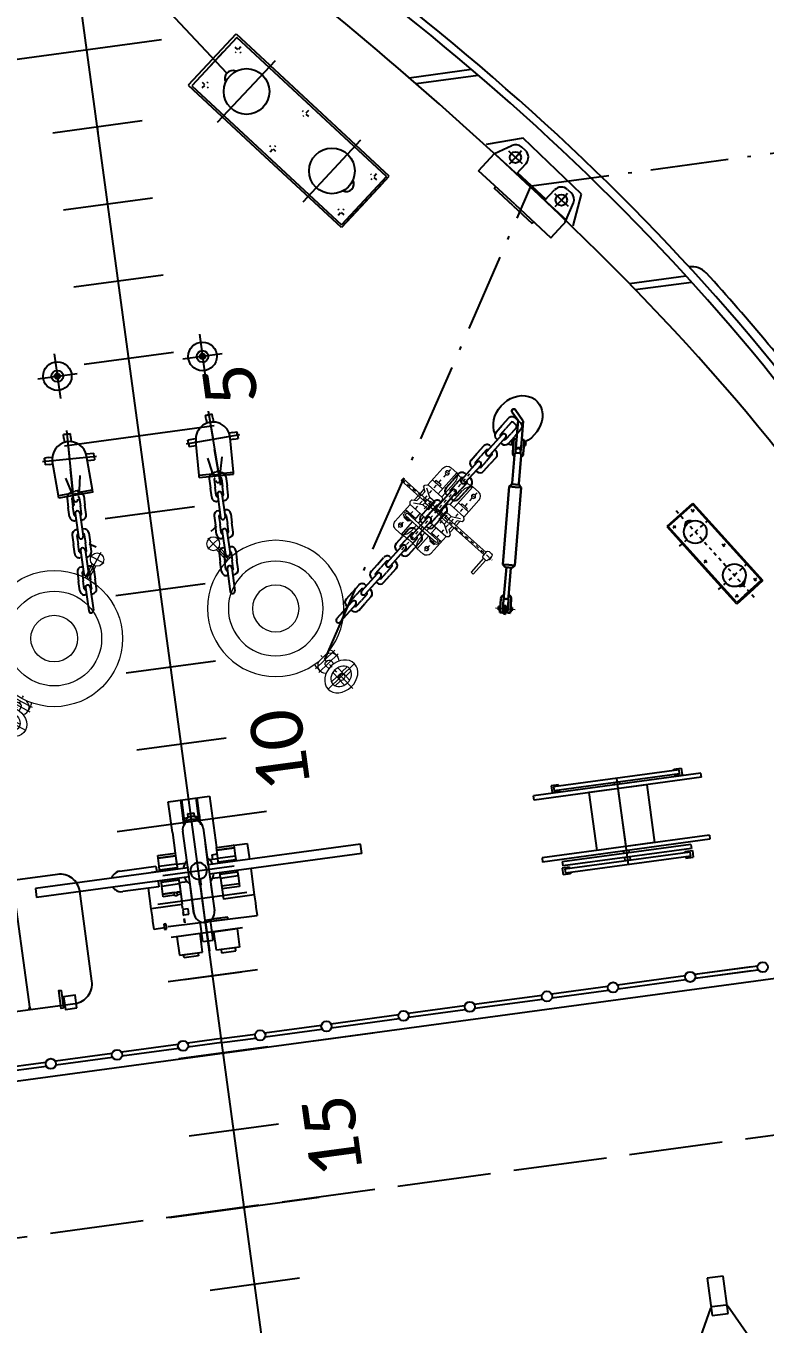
# Model space of a CAD drawing. Header units: metres. Extents: x 267365 to 277461, y 2088854 to 2108025.
# Drawn here: x 272954.46 to 272975.35, y 2094797.85 to 2094834.56 of the extents above; entities that cross this region are included whole.
import ezdxf

# ---------------------------------------------------------------- set-up
doc = ezdxf.new("R2010")
doc.units = ezdxf.units.M
for name, pattern in [('ACAD_ISO02W100', [15, 12, -3]), ('ACAD_ISO10W100', [18, 12, -3, 0, -3]), ('CENTER', [7, 4, -1, 1, -1]), ('CENTER2', [28.575, 19.05, -3.175, 3.175, -3.175]), ('DASHEDX2', [38.1, 25.4, -12.7])]:
    doc.linetypes.add(name, pattern=pattern)
doc.layers.add('BOAT', color=30, linetype='Continuous')
doc.layers.add('line 2', color=210, linetype='Continuous')
doc.layers.add('line 1', color=250, linetype='Continuous', lineweight=0)
doc.layers.add('line 3', color=250, linetype='Continuous', lineweight=0)
doc.styles.get("Standard").update_dxf_attribs({"font": 'calibri.ttf'})

# ---------------------------------------------------------------- blocks, each defined once
blk = doc.blocks.new('1sh')
at = {"layer": 'line 1', "color": 0, "lineweight": 30}
for p, q in [((241032, 69521), (241200, 69642)), ((241200, 69642), (241308, 69635)), ((241047, 69557), (240987, 69513)), ((241059, 69540), (241005, 69501)), ((241043, 69505), (241018, 69511)), ((241030, 69559), (241040, 69566)), ((241037, 69549), (241030, 69559)), ((241055, 69488), (241032, 69521)), ((241050, 69574), (241040, 69566)), ((241047, 69557), (241073, 69575)), ((241057, 69564), (241050, 69574)), ((241055, 69488), (241224, 69610)), ((241073, 69575), (241085, 69559)), ((241108, 69526), (241082, 69508)), ((241120, 69510), (241108, 69526)), ((241306, 69605), (241224, 69610)), ((240804, 69364), (240980, 69491)), ((240835, 69321), (241011, 69448)), ((241082, 69508), (241028, 69469)), ((241094, 69491), (241034, 69448)), ((241043, 69505), (241041, 69478)), ((241084, 69484), (241091, 69474)), ((241091, 69474), (241102, 69482)), ((241094, 69491), (241120, 69510)), ((241112, 69489), (241102, 69482)), ((241104, 69499), (241112, 69489)), ((240769, 69364), (240281, 69012)), ((240790, 69361), (240769, 69364)), ((240769, 69364), (240797, 69326)), ((240829, 69315), (240796, 69361)), ((240824, 69288), (240797, 69326)), ((240824, 69288), (240336, 68936)), ((240827, 69309), (240824, 69288)), ((240277, 68984), (240281, 69012)), ((240281, 69012), (240309, 68974)), ((240282, 68976), (240099, 68845)), ((240303, 68948), (240121, 68814)), ((240277, 68984), (240292, 68962)), ((240308, 68940), (240292, 68962)), ((240308, 68940), (240336, 68936)), ((240336, 68936), (240309, 68974)), ((239994, 68811), (240004, 68818)), ((240001, 68801), (239994, 68811)), ((240014, 68826), (240004, 68818)), ((240011, 68809), (240071, 68852)), ((240021, 68816), (240014, 68826)), ((240023, 68792), (240077, 68831)), ((240011, 68809), (239985, 68790)), ((239985, 68790), (239997, 68774)), ((239997, 68774), (240023, 68792)), ((240050, 68793), (239998, 68756)), ((240008, 68742), (239998, 68756)), ((240060, 68779), (240008, 68742)), ((240013, 68785), (240022, 68773)), ((240021, 68741), (240047, 68760)), ((240031, 68759), (240036, 68752)), ((240033, 68800), (240042, 68788)), ((240047, 68760), (240101, 68799)), ((240060, 68779), (240050, 68793)), ((240052, 68774), (240057, 68767)), ((240058, 68743), (240118, 68787)), ((240076, 68741), (240065, 68734)), ((240068, 68751), (240076, 68741))]:
    blk.add_line(p, q, dxfattribs=at)
for centre, radius, start, end in [((241304, 69620), 15.4, 276.3555, 74.9072), ((241001, 69489), 28.2, 121.2653, 185.5102), ((240991, 69477), 18.3, 35.8317, 125.8317), ((241017, 69485), 20.1, 126.5572, 156.335), ((241016, 69469), 28.2, 246.8787, 311.1236), ((241001, 69463), 18.3, 305.8317, 35.8317), ((241017, 69485), 20.1, 276.0539, 305.8317), ((240793, 69379), 18.3, 260.6718, 305.8317), ((240846, 69306), 18.3, 125.8317, 170.9915), ((240090, 68831), 28.2, 49.0253, 131.1236), ((240089, 68815), 20.1, 82.0458, 125.8317), ((240109, 68830), 17.7, 123.8854, 219.9851), ((240110, 68828), 17.7, 211.8742, 307.9738), ((240089, 68815), 20.1, 305.8317, 347.9452), ((240104, 68811), 28.2, 300.5397, 22.638)]:
    blk.add_arc(centre, radius, start, end, dxfattribs=at)
at = {"layer": 'line 2', "color": 0, "lineweight": 30}
blk.add_line((241006, 69487), (241015, 69474), dxfattribs=at)
blk = doc.blocks.new('3sh')
at = {"color": 0, "lineweight": 15}
blk.add_line((240080, 68714), (239991, 68837), dxfattribs=at)
at = {"color": 0, "lineweight": 30}
for p, q in [((240032, 68725), (240021, 68741)), ((240058, 68743), (240032, 68725)), ((240048, 68736), (240055, 68726)), ((240055, 68726), (240065, 68734))]:
    blk.add_line(p, q, dxfattribs=at)
at = {"color": 0, "linetype": 'ByBlock'}
blk.add_blockref('1sh', (0, 0), dxfattribs=at)
blk.add_blockref('1sh', (0, 0), dxfattribs=at)
blk = doc.blocks.new('4sh')
at = {"layer": 'line 3', "color": 0, "ltscale": 0.1}
for p, q in [((166539, 154623), (166464, 154728)), ((166655, 154705), (166425, 154542)), ((166707, 154569), (166537, 154449)), ((166643, 154477), (166728, 154538)), ((166643, 154477), (166561, 154418)), ((167360, 153466), (167312, 153432)), ((167408, 153500), (167360, 153466))]:
    blk.add_line(p, q, dxfattribs=at)
at = {"layer": 'line 3', "color": 0}
for p, q in [((166505, 154625), (166459, 154592)), ((166517, 154608), (166479, 154662)), ((166562, 154639), (166523, 154693)), ((166540, 154624), (166655, 154705)), ((166549, 154657), (166596, 154690)), ((166559, 154643), (166600, 154585)), ((166574, 154622), (166620, 154655)), ((166530, 154590), (166484, 154558)), ((166515, 154612), (166556, 154554)), ((166625, 154550), (166644, 154524)), ((166715, 154528), (166693, 154559)), ((166550, 154458), (166549, 154457)), ((166572, 154426), (166550, 154457)), ((166581, 154519), (166599, 154493)), ((167251, 153594), (167320, 153498)), ((167264, 153602), (167360, 153466)), ((167276, 153611), (167344, 153515)), ((167396, 153416), (167360, 153466))]:
    blk.add_line(p, q, dxfattribs=at)
at = {"layer": 'line 3', "color": 0, "linetype": 'CENTER2', "ltscale": 0.1}
blk.add_line((166534, 154630), (166669, 154439), dxfattribs=at)
at = {"layer": 'line 3', "color": 0}
for centre, radius in [((166960, 154031), 525), ((166960, 154031), 365), ((166960, 154031), 180), ((167360, 153466), 51.4)]:
    blk.add_circle(centre, radius, dxfattribs=at)
for centre, major_axis in [((166540, 154624), (115, 82)), ((166540, 154624), (71.9, 51.1)), ((166535, 154630), (22.1, 15.7))]:
    blk.add_ellipse(centre, major_axis=major_axis, ratio=0.7881, dxfattribs=at)
for centre, major_axis, start_param, end_param in [((166540, 154624), (22.1, 15.7), 3.137104, 6.287674), ((166621, 154508), (22.1, 15.7), 3.141593, 6.283185), ((166621, 154508), (71.9, 51.1), 5.180827, 6.967664), ((166643, 154477), (71.9, 51.1), 5.857645, 6.283185), ((166621, 154508), (71.9, 51.1), 2.457114, 4.24037), ((166643, 154477), (71.9, 51.1), 3.078478, 3.56318)]:
    blk.add_ellipse(centre, major_axis=major_axis, ratio=0.7881, start_param=start_param, end_param=end_param, dxfattribs=at)
blk = doc.blocks.new('2sh')
at = {"layer": 'line 3', "color": 0}
for p, q in [((241821, 68456), (241733, 68342)), ((241839, 68442), (241751, 68328)), ((241845, 68507), (241818, 68473)), ((241820, 68485), (241834, 68503)), ((241820, 68485), (241825, 68481)), ((241820, 68457), (241842, 68440)), ((241834, 68503), (241839, 68499)), ((241858, 68442), (241885, 68477)), ((241883, 68493), (241861, 68509)), ((241865, 68451), (242170, 68215)), ((241879, 68469), (242184, 68233)), ((242285, 68487), (242179, 68350)), ((242262, 68288), (242395, 68460)), ((242395, 68460), (242349, 68496)), ((241733, 68342), (241751, 68328)), ((242152, 68315), (242124, 68279)), ((242146, 68333), (242157, 68348)), ((242146, 68333), (242159, 68294)), ((242157, 68348), (242181, 68351)), ((242201, 68255), (242174, 68323)), ((242181, 68351), (242293, 68264)), ((242212, 68393), (242294, 68330)), ((242239, 68389), (242231, 68378)), ((242231, 68378), (242272, 68346)), ((242281, 68357), (242239, 68389)), ((242272, 68346), (242281, 68357)), ((242293, 68265), (242382, 68379)), ((242362, 68212), (242450, 68326)), ((242392, 68188), (242525, 68360)), ((242525, 68360), (242571, 68324)), ((242053, 68212), (242064, 68226)), ((242056, 68188), (242053, 68212)), ((242064, 68226), (242105, 68223)), ((242064, 68226), (242064, 68226)), ((242110, 68261), (242083, 68225)), ((242105, 68223), (242125, 68250)), ((242139, 68268), (242159, 68294)), ((242201, 68255), (242153, 68193)), ((242168, 68212), (242212, 68177)), ((242187, 68236), (242231, 68202)), ((242198, 68159), (242246, 68221)), ((242246, 68221), (242201, 68255)), ((242251, 68181), (242296, 68240)), ((242473, 68126), (242361, 68212)), ((242506, 68166), (242424, 68229)), ((242446, 68212), (242454, 68223)), ((242487, 68181), (242446, 68212)), ((242454, 68223), (242495, 68191)), ((242579, 68260), (242473, 68123)), ((242056, 68190), (241950, 68053)), ((242014, 68118), (242021, 68127)), ((242023, 68147), (242105, 68084)), ((242026, 68116), (242026, 68116)), ((242163, 68025), (242042, 68118)), ((242045, 68130), (242081, 68102)), ((242056, 68188), (242168, 68101)), ((242153, 68193), (242080, 68202)), ((242098, 68075), (242137, 68125)), ((242153, 68193), (242198, 68159)), ((242192, 68105), (242237, 68163)), ((242215, 68181), (242258, 68148)), ((242229, 68199), (242271, 68166)), ((242233, 68073), (242278, 68132)), ((242300, 68114), (242258, 68148)), ((242314, 68133), (242271, 68166)), ((242283, 68092), (242332, 68155)), ((242292, 68150), (242337, 68209)), ((242342, 68077), (242298, 68111)), ((242361, 68102), (242317, 68136)), ((242376, 68120), (242328, 68058)), ((242332, 68155), (242376, 68120)), ((242376, 68120), (242449, 68112)), ((242476, 68101), (242473, 68126)), ((242495, 68191), (242487, 68181)), ((242004, 67954), (242084, 68057)), ((242013, 68088), (242017, 68094)), ((242047, 68061), (242013, 68088)), ((242053, 68066), (242017, 68094)), ((242017, 68094), (242052, 68067)), ((242028, 68100), (242149, 68007)), ((242052, 68067), (242047, 68061)), ((242079, 67987), (242114, 68033)), ((242128, 68051), (242167, 68102)), ((242163, 68025), (242284, 67932)), ((242197, 67998), (242236, 68049)), ((242228, 67975), (242267, 68025)), ((242348, 67963), (242236, 68049)), ((242328, 68058), (242283, 68092)), ((242328, 68058), (242355, 67990)), ((242543, 67928), (242345, 68080)), ((242557, 67946), (242359, 68098)), ((242370, 68019), (242390, 68046)), ((242383, 67980), (242370, 68019)), ((242405, 68034), (242377, 67998)), ((242404, 68064), (242424, 68090)), ((242446, 68088), (242419, 68052)), ((242465, 68087), (242424, 68090)), ((242465, 68087), (242476, 68101)), ((241958, 67989), (242004, 67954)), ((242134, 67853), (242214, 67956)), ((242147, 67934), (242183, 67980)), ((242270, 67914), (242149, 68007)), ((242232, 67928), (242227, 67922)), ((242227, 67922), (242262, 67896)), ((242230, 67929), (242267, 67901)), ((242266, 67901), (242232, 67928)), ((242317, 67920), (242235, 67984)), ((242350, 67963), (242244, 67826)), ((242295, 67937), (242258, 67966)), ((242286, 67916), (242286, 67916)), ((242291, 67904), (242298, 67913)), ((242348, 67963), (242372, 67966)), ((242372, 67966), (242383, 67980)), ((242383, 67980), (242383, 67980)), ((242543, 67928), (242557, 67946)), ((242550, 67937), (242543, 67928)), ((242180, 67818), (242134, 67853)), ((242262, 67896), (242266, 67901))]:
    blk.add_line(p, q, dxfattribs=at)
at = {"layer": 'line 3', "color": 0, "linetype": 'CENTER2', "ltscale": 0.2}
for p, q in [((242550, 67937), (241814, 68505)), ((242344, 68482), (241977, 68006)), ((242559, 68316), (242191, 67840))]:
    blk.add_line(p, q, dxfattribs=at)
at = {"layer": 'line 3', "color": 0, "linetype": 'CENTER2'}
for p, q in [((242017, 67835), (242497, 68457)), ((242166, 68163), (242232, 68249)), ((242296, 68063), (242362, 68149))]:
    blk.add_line(p, q, dxfattribs=at)
at = {"layer": 'line 3', "color": 0, "ltscale": 0.2}
for p, q in [((242337, 68442), (242307, 68465)), ((242522, 68299), (242552, 68276)), ((242007, 68014), (241977, 68037)), ((242192, 67872), (242222, 67849))]:
    blk.add_line(p, q, dxfattribs=at)
at = {"layer": 'line 3', "color": 0}
for centre in [(242322, 68453), (242537, 68288), (241992, 68026), (242207, 67860)]:
    blk.add_circle(centre, 15.7, dxfattribs=at)
for centre, radius, start, end in [((241854, 68500), 11.4, 52.3462, 142.3462), ((241827, 68466), 11.4, 142.3462, 232.3462), ((241849, 68449), 11.4, 232.3462, 322.3462), ((241876, 68484), 11.4, 322.3462, 52.3462), ((242321, 68459), 45.7, 52.3462, 142.3462), ((242316, 68432), 84.2, 321.601, 19.7769), ((242660, 68669), 337, 218.2341, 232.3462), ((242518, 68276), 84.2, 84.9156, 143.0914), ((242660, 68669), 337, 232.3462, 246.4583), ((242543, 68288), 45.7, 322.3462, 52.3462), ((242283, 68251), 17.1, 322.3462, 52.3462), ((242351, 68198), 17.1, 52.3462, 142.3462), ((242027, 68108), 17.1, 142.3462, 232.3462), ((242034, 68117), 17.1, 52.3462, 142.3462), ((242035, 68109), 11.4, 142.3462, 232.3462), ((242035, 68109), 11.4, 52.3462, 142.3462), ((241986, 68025), 45.7, 142.3462, 232.3462), ((242064, 68079), 17.1, 232.3462, 303.2572), ((242071, 68089), 17.1, 341.4352, 52.3462), ((242178, 68115), 17.1, 232.3462, 322.3462), ((242246, 68063), 17.1, 142.3462, 232.3462), ((242011, 68037), 84.2, 264.9156, 323.0914), ((241869, 67644), 337, 52.3462, 66.4583), ((241869, 67644), 337, 38.2341, 52.3462), ((242213, 67882), 84.2, 141.601, 199.7769), ((242241, 67943), 17.1, 161.4352, 232.3462), ((242248, 67952), 17.1, 52.3462, 123.2572), ((242277, 67923), 11.4, 232.3462, 322.3462), ((242277, 67923), 11.4, 322.3462, 52.3462), ((242284, 67924), 17.1, 322.3462, 52.3462), ((242208, 67854), 45.7, 232.3462, 322.3462), ((242277, 67915), 17.1, 232.3462, 322.3462)]:
    blk.add_arc(centre, radius, start, end, dxfattribs=at)
blk = doc.blocks.new('8')
at = {"color": 0, "linetype": 'ACAD_ISO02W100', "ltscale": 60}
blk.add_line((87937, 11795), (87937, 24620), dxfattribs=at)
at = {"color": 0}
for p, q in [((89136, 23490), (89136, 12925)), ((90517, 18287), (90517, 19471)), ((90588, 19471), (90517, 19471)), ((90588, 18287), (90588, 19471)), ((93811, 18925), (93810, 18896)), ((93811, 18925), (93812, 18957)), ((93864, 18955), (93812, 18957)), ((93838, 18956), (93864, 18955)), ((93863, 18923), (93862, 18895)), ((93863, 18923), (93864, 18955)), ((94476, 18924), (94476, 18619)), ((94476, 18924), (94476, 18619)), ((90473, 18528), (90473, 18808)), ((90632, 18808), (90632, 18528)), ((92814, 18823), (92886, 18823)), ((92958, 18823), (92886, 18823)), ((93102, 18824), (93174, 18824)), ((93246, 18824), (93174, 18824)), ((93390, 18824), (93462, 18825)), ((93534, 18825), (93462, 18825)), ((93544, 18887), (93560, 18888)), ((93554, 18621), (93544, 18887)), ((93560, 18888), (93826, 18898)), ((93564, 18785), (93560, 18888)), ((93690, 18816), (93579, 18786)), ((87937, 18789), (87937, 17627)), ((90937, 18789), (90937, 17627)), ((92832, 18776), (92652, 18776)), ((92832, 18740), (92652, 18740)), ((92778, 18776), (92778, 18787)), ((92778, 18740), (92778, 18729)), ((92825, 18787), (92886, 18787)), ((92825, 18730), (92886, 18730)), ((92948, 18787), (92886, 18787)), ((92948, 18730), (92886, 18730)), ((93120, 18777), (92940, 18776)), ((93120, 18741), (92940, 18740)), ((92994, 18777), (92994, 18787)), ((92994, 18730), (92994, 18741)), ((93066, 18777), (93066, 18787)), ((93066, 18741), (93066, 18730)), ((93113, 18788), (93174, 18788)), ((93113, 18730), (93174, 18730)), ((93236, 18788), (93174, 18788)), ((93236, 18731), (93174, 18730)), ((93408, 18778), (93228, 18777)), ((93408, 18742), (93228, 18741)), ((93282, 18777), (93282, 18788)), ((93282, 18731), (93282, 18741)), ((93354, 18778), (93354, 18788)), ((93354, 18742), (93354, 18731)), ((93401, 18788), (93462, 18789)), ((93401, 18731), (93462, 18731)), ((93524, 18789), (93462, 18789)), ((93524, 18731), (93462, 18731)), ((93471, 18777), (93753, 18768)), ((93556, 18785), (93579, 18786)), ((93558, 18754), (93556, 18785)), ((93558, 18754), (93559, 18724)), ((93559, 18724), (93581, 18725)), ((93567, 18724), (93571, 18622)), ((93570, 18778), (93570, 18789)), ((93570, 18732), (93570, 18742)), ((93579, 18786), (93580, 18755)), ((93581, 18725), (93580, 18755)), ((93695, 18703), (93581, 18725)), ((94051, 18758), (93832, 18765)), ((93937, 18789), (93937, 17627)), ((93992, 18733), (93961, 18735)), ((93994, 18786), (93963, 18787)), ((93992, 18733), (94022, 18732)), ((93994, 18786), (94024, 18785)), ((94023, 18759), (94022, 18732)), ((94022, 18732), (94023, 18759)), ((94024, 18785), (94023, 18759)), ((94023, 18759), (94024, 18785)), ((94650, 18772), (94303, 18772)), ((94650, 18772), (94303, 18772)), ((96937, 18789), (96937, 17627)), ((90152, 18608), (90216, 18608)), ((90152, 18528), (90152, 18608)), ((90216, 18608), (90249, 18608)), ((90249, 18608), (90312, 18608)), ((90312, 18608), (90473, 18608)), ((90312, 18368), (90312, 18608)), ((92815, 18694), (92887, 18694)), ((92959, 18694), (92887, 18694)), ((93103, 18694), (93175, 18694)), ((93247, 18695), (93175, 18694)), ((93391, 18695), (93463, 18695)), ((93535, 18695), (93463, 18695)), ((93554, 18621), (93571, 18622)), ((93571, 18622), (93837, 18632)), ((93801, 18631), (93799, 18575)), ((93853, 18634), (93851, 18573)), ((87337, 17861), (87337, 18554)), ((88537, 17861), (88537, 18554)), ((89137, 17861), (89137, 18554)), ((89737, 17861), (89737, 18554)), ((90141, 18528), (90141, 18512)), ((90181, 18528), (90141, 18528)), ((90141, 18512), (90153, 18512)), ((90169, 18512), (90153, 18512)), ((90169, 18512), (90181, 18512)), ((90181, 18512), (90181, 18528)), ((90337, 17861), (90337, 18554)), ((90392, 18416), (90392, 18504)), ((90392, 18504), (90412, 18504)), ((90412, 18416), (90412, 18504)), ((90412, 18504), (90412, 18416)), ((90412, 18504), (90475, 18504)), ((90516, 18528), (90473, 18528)), ((90475, 18504), (90475, 18368)), ((90475, 18504), (90503, 18504)), ((90503, 18368), (90503, 18504)), ((90503, 18504), (90516, 18504)), ((90516, 18368), (90516, 18568)), ((90588, 18368), (90588, 18568)), ((90632, 18528), (90588, 18528)), ((90588, 18504), (90601, 18504)), ((90601, 18504), (90601, 18368)), ((90601, 18504), (90630, 18504)), ((90630, 18504), (90692, 18504)), ((90630, 18504), (90630, 18368)), ((90692, 18504), (90692, 18368)), ((90692, 18368), (90692, 18504)), ((90692, 18504), (90712, 18504)), ((90712, 18504), (90712, 18368)), ((91537, 17861), (91537, 18554)), ((92137, 17861), (92137, 18554)), ((92737, 17861), (92737, 18554)), ((93337, 17861), (93337, 18554)), ((93825, 18574), (93799, 18575)), ((93825, 18574), (93851, 18573)), ((94537, 17861), (94537, 18554)), ((95137, 17861), (95137, 18554)), ((95737, 17861), (95737, 18554)), ((96337, 17861), (96337, 18554)), ((89737, 18430), (89737, 17985)), ((89903, 18298), (89903, 18409)), ((89903, 18409), (89928, 18409)), ((89928, 18442), (89928, 18262)), ((90072, 18442), (89928, 18442)), ((89928, 18409), (89928, 18298)), ((90072, 17931), (90072, 18485)), ((90072, 18262), (90072, 18442)), ((90159, 18497), (90152, 17808)), ((90384, 18416), (90412, 18416)), ((90384, 18396), (90384, 18416)), ((90412, 18416), (90412, 18396)), ((90552, 17931), (90552, 18485)), ((90204, 18368), (90169, 18368)), ((90233, 18368), (90224, 18368)), ((90273, 18368), (90233, 18368)), ((90233, 18368), (90233, 18328)), ((90273, 18368), (90233, 18368)), ((90233, 18328), (90273, 18328)), ((90273, 18328), (90273, 18368)), ((90392, 18368), (90312, 18368)), ((90412, 18396), (90384, 18396)), ((90392, 18368), (90392, 18396)), ((90412, 18368), (90392, 18368)), ((90412, 18368), (90392, 18368)), ((90412, 18368), (90412, 18396)), ((90412, 18396), (90412, 18368)), ((90475, 18368), (90412, 18368)), ((90516, 18368), (90412, 18368)), ((90480, 18368), (90475, 18368)), ((90480, 18303), (90480, 18368)), ((90503, 18368), (90480, 18368)), ((90517, 18368), (90480, 18368)), ((90516, 18368), (90503, 18368)), ((90692, 18368), (90588, 18368)), ((90601, 18368), (90588, 18368)), ((90624, 18368), (90588, 18368)), ((90624, 18368), (90601, 18368)), ((90624, 18303), (90624, 18368)), ((90630, 18368), (90624, 18368)), ((90692, 18368), (90630, 18368)), ((90712, 18368), (90692, 18368)), ((90712, 18368), (90692, 18368)), ((90872, 18368), (90712, 18368)), ((90872, 18368), (91112, 18368)), ((13535, 18208), (100365, 18208)), ((89928, 18298), (89903, 18298)), ((89928, 18262), (90072, 18262)), ((90170, 18208), (89930, 18208)), ((90170, 18208), (89930, 18208)), ((90009, 18248), (90009, 18168)), ((90009, 18248), (90163, 18248)), ((90152, 18208), (90152, 18209)), ((90152, 18206), (90152, 18208)), ((90153, 18209), (90153, 18216)), ((90153, 18200), (90153, 18206)), ((90170, 18208), (90170, 18088)), ((90170, 18208), (90450, 18208)), ((90170, 18208), (90410, 18208)), ((90232, 18287), (90552, 18287)), ((90233, 18288), (90433, 18288)), ((90441, 18204), (90441, 18212)), ((90441, 18212), (90445, 18212)), ((90445, 18204), (90441, 18204)), ((90445, 18212), (90449, 18212)), ((90449, 18204), (90445, 18204)), ((90449, 18208), (90449, 18212)), ((90449, 18212), (90489, 18212)), ((90449, 18204), (90449, 18208)), ((90489, 18204), (90449, 18204)), ((90489, 18212), (90489, 18204)), ((90552, 18287), (90873, 18287)), ((90552, 18287), (90552, 18271)), ((90552, 18271), (90552, 18287)), ((90931, 18273), (90919, 18273)), ((90965, 18273), (90931, 18273)), ((90931, 18266), (90931, 18273)), ((90940, 18263), (90965, 18263)), ((90968, 18263), (90940, 18263)), ((90952, 18209), (90952, 18208)), ((90952, 18208), (90952, 18206)), ((90965, 18263), (90965, 18273)), ((90991, 18273), (90965, 18273)), ((90965, 18263), (90968, 18263)), ((90968, 18263), (90991, 18263)), ((90968, 18234), (90968, 18263)), ((90969, 18232), (90974, 18232)), ((90974, 18232), (90999, 18232)), ((90974, 18209), (90974, 18232)), ((90974, 18184), (90974, 18207)), ((90991, 18263), (90991, 18273)), ((91112, 18273), (90991, 18273)), ((90991, 18263), (91112, 18263)), ((90999, 18232), (90999, 18184)), ((90999, 18232), (91000, 18232)), ((91000, 18232), (91000, 18184)), ((96290, 18208), (96337, 18208)), ((89928, 18118), (89903, 18118)), ((89903, 18118), (89903, 18007)), ((89928, 18154), (90072, 18154)), ((89928, 17974), (89928, 18154)), ((89928, 18007), (89928, 18118)), ((90009, 18168), (90163, 18168)), ((90072, 18154), (90072, 17974)), ((90153, 18032), (90153, 18200)), ((90169, 18032), (90169, 18159)), ((90552, 18128), (90232, 18128)), ((90433, 18128), (90233, 18128)), ((90480, 18048), (90480, 18112)), ((90517, 16944), (90517, 18128)), ((90552, 18144), (90552, 18128)), ((90552, 18128), (90552, 18144)), ((90873, 18128), (90552, 18128)), ((90588, 16944), (90588, 18128)), ((90588, 18128), (90753, 18128)), ((90624, 18048), (90624, 18112)), ((90902, 18143), (90919, 18143)), ((90919, 18143), (90931, 18143)), ((90931, 18143), (90931, 18149)), ((90931, 18143), (90965, 18143)), ((90940, 18153), (90968, 18153)), ((90965, 18143), (90965, 18153)), ((90965, 18143), (90991, 18143)), ((90968, 18153), (90968, 18182)), ((90991, 18153), (90968, 18153)), ((90974, 18184), (90969, 18184)), ((90999, 18184), (90974, 18184)), ((90991, 18143), (90991, 18153)), ((91112, 18153), (90991, 18153)), ((90991, 18143), (91112, 18143)), ((91000, 18184), (90999, 18184)), ((96614, 17164), (97953, 18118)), ((89903, 18007), (89928, 18007)), ((90153, 18032), (90169, 18032)), ((90312, 17808), (90312, 18048)), ((90392, 17912), (90392, 18048)), ((90412, 17912), (90412, 18048)), ((90475, 18048), (90475, 17912)), ((90475, 18048), (90480, 18048)), ((90480, 18048), (90517, 18048)), ((90503, 17912), (90503, 18048)), ((90588, 18048), (90624, 18048)), ((90601, 18048), (90601, 17912)), ((90624, 18088), (90662, 18088)), ((90624, 18048), (90630, 18048)), ((90630, 18048), (90692, 18048)), ((90630, 18048), (90630, 17912)), ((90662, 18088), (90662, 18048)), ((90692, 18048), (90692, 17912)), ((90692, 17912), (90692, 18048)), ((90692, 18048), (90712, 18048)), ((90712, 18048), (90712, 18045)), ((90712, 18045), (90712, 18048)), ((91112, 18048), (90712, 18046)), ((90712, 18046), (90712, 17808)), ((90712, 18045), (90712, 17915)), ((90072, 17974), (89928, 17974)), ((90412, 17912), (90392, 17912)), ((90475, 17912), (90412, 17912)), ((90503, 17912), (90475, 17912)), ((90516, 17912), (90503, 17912)), ((90601, 17912), (90588, 17912)), ((90630, 17912), (90601, 17912)), ((90692, 17912), (90630, 17912)), ((90712, 17912), (90692, 17912)), ((90712, 17915), (90712, 17912)), ((90712, 17912), (90712, 17915)), ((90216, 17808), (90152, 17808)), ((90250, 17808), (90216, 17808)), ((90225, 17808), (90216, 17808)), ((90242, 17808), (90225, 17808)), ((90250, 17808), (90242, 17808)), ((90312, 17808), (90250, 17808)), ((90517, 17808), (90312, 17808)), ((90712, 17808), (90588, 17808)), ((93825, 17842), (93799, 17841)), ((93801, 17785), (93799, 17841)), ((93825, 17842), (93851, 17842)), ((93853, 17782), (93851, 17842)), ((92815, 17722), (92887, 17722)), ((92959, 17722), (92887, 17722)), ((93103, 17721), (93175, 17721)), ((93247, 17721), (93175, 17721)), ((93391, 17720), (93463, 17720)), ((93535, 17720), (93463, 17720)), ((93554, 17795), (93544, 17529)), ((93554, 17795), (93571, 17794)), ((93567, 17691), (93571, 17794)), ((93571, 17794), (93837, 17783)), ((93695, 17712), (93581, 17691)), ((94476, 17491), (94476, 17796)), ((92832, 17675), (92652, 17676)), ((92832, 17639), (92652, 17640)), ((92778, 17675), (92778, 17686)), ((92778, 17639), (92778, 17629)), ((92825, 17686), (92886, 17686)), ((92825, 17629), (92886, 17629)), ((92948, 17686), (92886, 17686)), ((92948, 17628), (92886, 17629)), ((93120, 17675), (92940, 17675)), ((93120, 17639), (92940, 17639)), ((92994, 17686), (92994, 17675)), ((92994, 17639), (92994, 17628)), ((93066, 17675), (93066, 17685)), ((93066, 17639), (93066, 17628)), ((93113, 17685), (93174, 17685)), ((93113, 17628), (93174, 17628)), ((93236, 17685), (93174, 17685)), ((93236, 17628), (93174, 17628)), ((93408, 17674), (93228, 17674)), ((93408, 17638), (93228, 17638)), ((93282, 17685), (93282, 17674)), ((93282, 17638), (93282, 17627)), ((93354, 17674), (93354, 17685)), ((93354, 17638), (93354, 17627)), ((93401, 17684), (93462, 17684)), ((93401, 17627), (93462, 17627)), ((93524, 17684), (93462, 17684)), ((93524, 17627), (93462, 17627)), ((93471, 17638), (93753, 17648)), ((93558, 17661), (93556, 17631)), ((93556, 17631), (93579, 17630)), ((93558, 17661), (93559, 17692)), ((93559, 17692), (93581, 17691)), ((93564, 17631), (93560, 17528)), ((93570, 17684), (93570, 17673)), ((93570, 17637), (93570, 17627)), ((93579, 17630), (93580, 17660)), ((93690, 17600), (93579, 17630)), ((93581, 17691), (93580, 17660)), ((94051, 17658), (93832, 17650)), ((93992, 17682), (93961, 17681)), ((93994, 17630), (93963, 17629)), ((93992, 17682), (94022, 17683)), ((93994, 17630), (94024, 17631)), ((94023, 17657), (94022, 17683)), ((94022, 17683), (94023, 17657)), ((94024, 17631), (94023, 17657)), ((94023, 17657), (94024, 17631)), ((94650, 17644), (94303, 17644)), ((89136, 17504), (89136, 17047)), ((92814, 17593), (92886, 17593)), ((92958, 17592), (92886, 17593)), ((93102, 17592), (93174, 17592)), ((93246, 17592), (93174, 17592)), ((93390, 17591), (93462, 17591)), ((93534, 17591), (93462, 17591)), ((93544, 17529), (93560, 17528)), ((93560, 17528), (93826, 17517)), ((93811, 17491), (93810, 17519)), ((93863, 17493), (93862, 17521)), ((93811, 17491), (93812, 17458)), ((93864, 17460), (93812, 17458)), ((93838, 17459), (93864, 17460)), ((93863, 17493), (93864, 17460)), ((96554, 17444), (95337, 16447)), ((96561, 17471), (95938, 16961)), ((96876, 17051), (96554, 17444)), ((96732, 17261), (96561, 17471)), ((96777, 17172), (96653, 17323)), ((96732, 17261), (96904, 17052)), ((95659, 16054), (96876, 17051)), ((96904, 17052), (96281, 16542)), ((90517, 16944), (90588, 16944)), ((95316, 16450), (95938, 16961)), ((92423, 16733), (92306, 16870)), ((92450, 16756), (92333, 16893)), ((92415, 16797), (92423, 16804)), ((92375, 16716), (92422, 16661)), ((92388, 16774), (92379, 16767)), ((92410, 16731), (92449, 16685)), ((92453, 16768), (92493, 16722)), ((92474, 16800), (92520, 16745)), ((92533, 16675), (92493, 16722)), ((92567, 16690), (92520, 16745)), ((92469, 16606), (92422, 16661)), ((92489, 16638), (92449, 16685)), ((92609, 16513), (92492, 16650)), ((92527, 16609), (92519, 16602)), ((92636, 16536), (92520, 16674)), ((92563, 16639), (92555, 16632)), ((92574, 16554), (92566, 16547)), ((92596, 16512), (92636, 16465)), ((92602, 16578), (92610, 16585)), ((92640, 16549), (92680, 16502)), ((92660, 16580), (92707, 16526)), ((92707, 16526), (92754, 16471)), ((95658, 16032), (96281, 16542)), ((92562, 16497), (92608, 16442)), ((92655, 16387), (92608, 16442)), ((92676, 16418), (92636, 16465)), ((92796, 16294), (92679, 16431)), ((92719, 16455), (92680, 16502)), ((92823, 16317), (92706, 16454)), ((92749, 16420), (92741, 16413)), ((95487, 16241), (95316, 16450)), ((95659, 16054), (95337, 16447)), ((92714, 16390), (92706, 16383)), ((92761, 16335), (92752, 16328)), ((92788, 16358), (92796, 16365)), ((92826, 16330), (92866, 16283)), ((92847, 16361), (92893, 16306)), ((92940, 16251), (92893, 16306)), ((95614, 16086), (95360, 16396)), ((92748, 16277), (92795, 16222)), ((92783, 16292), (92822, 16246)), ((92842, 16167), (92795, 16222)), ((92862, 16199), (92822, 16246)), ((92982, 16074), (92865, 16211)), ((92906, 16236), (92866, 16283)), ((93009, 16098), (92893, 16235)), ((95487, 16241), (95658, 16032)), ((92900, 16170), (92892, 16163)), ((92936, 16200), (92928, 16194)), ((92947, 16115), (92939, 16109)), ((92975, 16139), (92983, 16146)), ((93013, 16110), (93053, 16063)), ((93036, 16138), (93081, 16082)), ((92935, 16058), (92981, 16003)), ((92969, 16073), (93009, 16026)), ((93028, 15948), (92981, 16003)), ((93049, 15979), (93009, 16026)), ((93092, 16017), (93053, 16063)), ((93196, 15878), (93079, 16015)), ((93127, 16032), (93080, 16087)), ((93169, 15855), (93052, 15992)), ((93087, 15951), (93079, 15944)), ((93123, 15981), (93114, 15974)), ((93161, 15919), (93169, 15926)), ((93220, 15922), (93267, 15867)), ((93121, 15838), (93168, 15783)), ((93134, 15896), (93125, 15889)), ((93156, 15854), (93195, 15807)), ((93235, 15760), (93195, 15807)), ((93199, 15891), (93239, 15844)), ((93279, 15797), (93239, 15844)), ((93313, 15812), (93267, 15867)), ((93215, 15729), (93168, 15783)), ((93355, 15635), (93239, 15773)), ((93273, 15731), (93265, 15724)), ((93383, 15659), (93266, 15796)), ((93309, 15762), (93301, 15755)), ((93348, 15700), (93356, 15707)), ((93406, 15703), (93453, 15648)), ((96337, 15732), (96337, 15248)), ((96389, 15777), (96389, 15294)), ((93308, 15619), (93355, 15564)), ((93320, 15676), (93312, 15670)), ((93342, 15634), (93382, 15587)), ((93386, 15671), (93426, 15624)), ((93465, 15578), (93426, 15624)), ((93500, 15593), (93453, 15648)), ((93401, 15509), (93355, 15564)), ((93422, 15541), (93382, 15587)), ((93542, 15416), (93425, 15553)), ((93569, 15439), (93452, 15576)), ((93460, 15512), (93452, 15505)), ((93496, 15542), (93487, 15535)), ((93507, 15457), (93499, 15450)), ((93529, 15415), (93568, 15368)), ((93534, 15480), (93542, 15487)), ((93572, 15452), (93612, 15405)), ((93593, 15483), (93640, 15428)), ((93652, 15358), (93612, 15405)), ((93686, 15373), (93640, 15428)), ((93494, 15399), (93541, 15345)), ((93588, 15290), (93541, 15345)), ((93608, 15321), (93568, 15368)), ((93623, 15320), (93651, 15343)), ((93682, 15323), (93646, 15292)), ((93682, 15323), (93674, 15316)), ((93646, 15292), (93638, 15286)), ((95810, 14970), (95799, 15259)), ((95671, 15050), (95626, 15104)), ((95671, 15050), (95617, 15006)), ((95671, 15050), (95725, 15095)), ((95671, 15050), (95716, 14996)), ((95321, 14585), (95810, 14970)), ((86684, 14755), (86435, 14882)), ((86915, 14751), (86625, 14751)), ((86625, 14751), (86625, 14626)), ((86693, 14742), (86693, 14635)), ((86915, 14626), (86915, 14751)), ((95298, 14744), (95244, 14699)), ((95254, 14798), (95298, 14744)), ((95298, 14744), (95352, 14788)), ((95298, 14744), (95343, 14689)), ((86684, 14622), (86435, 14494)), ((86625, 14626), (86915, 14626)), ((95088, 14680), (95321, 14585)), ((94589, 14311), (94589, 13872)), ((92044, 13824), (92694, 14267)), ((92695, 14278), (92363, 14051)), ((92837, 14058), (92694, 14267)), ((92772, 14166), (92695, 14278)), ((94537, 14273), (94537, 13836)), ((92718, 14086), (92677, 14147)), ((92772, 14166), (92848, 14055)), ((92030, 13824), (92363, 14051)), ((92837, 14058), (92188, 13614)), ((92848, 14055), (92515, 13828)), ((92107, 13713), (92030, 13824)), ((92188, 13614), (92044, 13824)), ((92183, 13601), (92515, 13828)), ((94655, 13838), (94655, 13839)), ((92143, 13679), (92088, 13759)), ((92107, 13713), (92183, 13601)), ((92202, 13734), (92161, 13794))]:
    blk.add_line(p, q, dxfattribs=at)
at = {"color": 0, "linetype": 'Continuous'}
for p, q in [((89217, 19571), (89217, 20099)), ((89248, 19571), (89248, 20099)), ((89672, 19637), (90750, 19637)), ((89677, 19630), (89677, 19650)), ((89217, 19058), (89217, 19498)), ((89248, 19058), (89248, 19498)), ((89217, 18544), (89217, 18985)), ((89248, 18544), (89248, 18985)), ((89217, 18208), (89217, 18472)), ((89217, 18458), (89217, 18472)), ((89248, 18208), (89248, 18472)), ((89248, 18458), (89248, 18472)), ((89217, 18208), (89217, 17944)), ((89248, 18208), (89248, 17944)), ((89217, 17872), (89217, 17431)), ((89248, 17872), (89248, 17431)), ((89217, 17358), (89217, 16830)), ((89248, 17358), (89248, 16830)), ((89217, 16758), (89217, 16318)), ((89248, 16758), (89248, 16318)), ((89217, 16244), (89217, 15716)), ((89248, 16244), (89248, 15716)), ((89217, 15644), (89217, 15204)), ((89248, 15644), (89248, 15204)), ((95314, 15104), (95608, 15346)), ((95608, 15346), (95722, 15207)), ((95303, 15118), (95457, 15244)), ((95722, 15207), (95428, 14965)), ((95459, 15242), (95471, 15229)), ((95722, 15207), (95766, 15066)), ((89217, 15130), (89217, 14603)), ((89248, 15130), (89248, 14603)), ((95314, 15104), (95021, 14863)), ((95303, 15118), (95149, 14991)), ((95436, 14956), (95552, 15051)), ((95544, 15060), (95614, 14975)), ((95135, 14724), (95428, 14965)), ((95151, 14989), (95161, 14975)), ((95436, 14956), (95320, 14861)), ((95713, 14966), (95743, 14991)), ((95021, 14863), (95135, 14724)), ((95313, 14870), (95382, 14785)), ((95124, 14739), (95264, 14654)), ((95373, 14686), (95342, 14661)), ((89217, 14530), (89217, 14090)), ((89217, 14530), (89217, 14040)), ((89248, 14530), (89248, 14090)), ((89248, 14530), (89248, 14040))]:
    blk.add_line(p, q, dxfattribs=at)
at = {"color": 0, "ltscale": 0.1}
for p, q in [((93839, 18973), (93824, 18556)), ((94051, 18758), (93571, 18774)), ((93163, 18702), (93132, 18652)), ((93839, 17442), (93824, 17859)), ((93163, 17713), (93132, 17763)), ((94051, 17658), (93571, 17642))]:
    blk.add_line(p, q, dxfattribs=at)
at = {"color": 0, "linetype": 'CENTER'}
blk.add_line((90169, 18368), (90312, 18368), dxfattribs=at)
at = {"color": 0, "linetype": 'ByBlock', "ltscale": 15}
for p, q in [((91112, 18368), (91112, 18048)), ((90475, 18048), (90312, 18048))]:
    blk.add_line(p, q, dxfattribs=at)
at = {"color": 0, "linetype": 'DASHEDX2'}
for p, q in [((96571, 17363), (96522, 17323)), ((96526, 17367), (96566, 17318)), ((96804, 17076), (96755, 17036)), ((96799, 17031), (96759, 17080)), ((95964, 16871), (96013, 16911)), ((95969, 16916), (96010, 16867)), ((96198, 16585), (96247, 16625)), ((96244, 16581), (96203, 16630)), ((95410, 16417), (95459, 16457)), ((95415, 16462), (95455, 16413)), ((95644, 16131), (95693, 16171)), ((95690, 16127), (95649, 16177)), ((92698, 14228), (92672, 14210)), ((92676, 14232), (92694, 14206)), ((92808, 14191), (92067, 13686)), ((92533, 14201), (92717, 13932)), ((92402, 14026), (92376, 14008)), ((92380, 14030), (92398, 14004)), ((92802, 14076), (92776, 14058)), ((92798, 14053), (92780, 14080)), ((92161, 13948), (92345, 13678)), ((92081, 13804), (92107, 13822)), ((92085, 13827), (92103, 13800)), ((92506, 13874), (92480, 13856)), ((92502, 13851), (92484, 13878)), ((92185, 13652), (92212, 13670)), ((92208, 13648), (92190, 13675))]:
    blk.add_line(p, q, dxfattribs=at)
at = {"color": 0, "ltscale": 10}
for p, q in [((96248, 17286), (96661, 16781)), ((95551, 16716), (95965, 16211))]:
    blk.add_line(p, q, dxfattribs=at)
at = {"color": 0, "linetype": 'ACAD_ISO10W100', "ltscale": 50}
for p, q in [((92034, 17025), (95428, 14965)), ((95436, 14956), (95436, 11638))]:
    blk.add_line(p, q, dxfattribs=at)
at = {"color": 0, "linetype": 'ByBlock'}
for p, q in [((90263, 14274), (90263, 15574)), ((90295, 15574), (90263, 15574)), ((90295, 14274), (90295, 15574)), ((90745, 14274), (90745, 15574)), ((90745, 15574), (90777, 15574)), ((90777, 14274), (90777, 15574)), ((90145, 15373), (90145, 15430)), ((90196, 15430), (90145, 15430)), ((90155, 14437), (90155, 15412)), ((90186, 15412), (90155, 15412)), ((90186, 14437), (90186, 15412)), ((90196, 15373), (90196, 15430)), ((90212, 14424), (90212, 15424)), ((90244, 15424), (90212, 15424)), ((90244, 14424), (90244, 15424)), ((90784, 15373), (90784, 15430)), ((90835, 15430), (90784, 15430)), ((90794, 14437), (90794, 15412)), ((90825, 15412), (90794, 15412)), ((90825, 14437), (90825, 15412)), ((90835, 15373), (90835, 15430)), ((90155, 15373), (90145, 15373)), ((90186, 15373), (90196, 15373)), ((90794, 15373), (90784, 15373)), ((90825, 15373), (90835, 15373)), ((90745, 15149), (90295, 15149)), ((90295, 14699), (90295, 15149)), ((90745, 14699), (90745, 15149)), ((90825, 14924), (90155, 14924)), ((90212, 14945), (90186, 14945)), ((90212, 14904), (90186, 14904)), ((90263, 14945), (90244, 14945)), ((90263, 14904), (90244, 14904)), ((90745, 14924), (90295, 14924)), ((90794, 14945), (90777, 14945)), ((90794, 14904), (90777, 14904)), ((90745, 14699), (90295, 14699)), ((90155, 14476), (90145, 14476)), ((90145, 14476), (90145, 14419)), ((90196, 14419), (90145, 14419)), ((90155, 14437), (90186, 14437)), ((90186, 14476), (90196, 14476)), ((90196, 14476), (90196, 14419)), ((90244, 14424), (90212, 14424)), ((90794, 14476), (90784, 14476)), ((90784, 14476), (90784, 14419)), ((90835, 14419), (90784, 14419)), ((90794, 14437), (90825, 14437)), ((90825, 14476), (90835, 14476)), ((90835, 14476), (90835, 14419)), ((90295, 14274), (90263, 14274)), ((90745, 14274), (90777, 14274)), ((92848, 14055), (92183, 13601))]:
    blk.add_line(p, q, dxfattribs=at)
at = {"color": 0}
blk.add_lwpolyline([(90520, 20139), (89820, 20139, 0.414214), (89669, 19987), (89669, 19287, 0.414214), (89820, 19136), (90520, 19136, 0.414214), (90672, 19287), (90672, 19987, 0.414214)], format="xyb", close=True, dxfattribs=at)
at = {"color": 0, "linetype": 'Continuous'}
for points in [[(89633, 19279), (89731, 19279), (89731, 19368), (89633, 19368)], [(89645, 19381), (89645, 19399), (89783, 19399), (89783, 19381)], [(89645, 19381), (89645, 19399), (89783, 19399), (89783, 19381)]]:
    blk.add_lwpolyline(points, close=True, dxfattribs=at)
for centre, radius in [((89233, 19535), 39.3), ((89233, 19021), 39.3), ((89233, 18508), 39.3), ((89233, 17908), 39.3), ((89233, 17394), 39.3), ((89233, 16794), 39.3), ((89233, 16280), 39.3), ((89233, 15680), 39.3), ((89233, 15167), 39.3), ((95671, 15050), 43.7), ((95298, 14744), 43.7), ((89233, 14567), 39.3), ((89232, 14004), 39.3)]:
    blk.add_circle(centre, radius, dxfattribs=at)
at = {"color": 0}
for centre, radius in [((94476, 18772), 110), ((94476, 18772), 110), ((94476, 18772), 44.8), ((94476, 18772), 44.8), ((94476, 18772), 21.1), ((94476, 18772), 21.1), ((94476, 18772), 13.6), ((94476, 18772), 13.6), ((94476, 18772), 9.45), ((94476, 18772), 9.45), ((94476, 17644), 110), ((94476, 17644), 44.8), ((94476, 17644), 21.1), ((94476, 17644), 13.6), ((94476, 17644), 9.45), ((96453, 17033), 176), ((95758, 16464), 176), ((92625, 14067), 88), ((92254, 13813), 88)]:
    blk.add_circle(centre, radius, dxfattribs=at)
for centre, radius, start, end in [((90552, 18808), 79.6, 135.0026, 180.003), ((90552, 18808), 79.6, 116.5795, 135.01), ((90552, 18808), 79.6, 44.9922, 63.4312), ((90552, 18808), 79.6, 359.997, 44.9974), ((92814, 18787), 36, 90.1532, 180.1532), ((92958, 18787), 36, 0.1532, 90.1532), ((93102, 18788), 36, 90.1532, 180.1532), ((93246, 18788), 36, 0.1532, 90.1532), ((93390, 18788), 36, 90.1532, 180.1532), ((93534, 18789), 36, 0.1532, 90.1532), ((93832, 18765), 133, 272.2575, 92.2575), ((92652, 18758), 18, 90.1532, 180.1532), ((92652, 18758), 18, 180.1532, 270.1532), ((92814, 18730), 36, 180.1532, 270.1532), ((92825, 18776), 10.6, 90.1532, 180.1532), ((92825, 18740), 10.6, 180.1532, 270.1532), ((92832, 18758), 18, 270.1532, 90.1532), ((92940, 18758), 18, 90.1532, 180.1532), ((92940, 18758), 18, 180.1532, 270.1532), ((92948, 18776), 10.6, 0.1532, 90.1532), ((92948, 18740), 10.6, 270.1532, 0.1532), ((92958, 18730), 36, 270.1532, 0.1532), ((93102, 18730), 36, 180.1532, 270.1532), ((93113, 18777), 10.6, 90.1532, 180.1532), ((93113, 18741), 10.6, 180.1532, 270.1532), ((93120, 18759), 18, 270.1532, 90.1532), ((93228, 18759), 18, 90.1532, 180.1532), ((93228, 18759), 18, 180.1532, 270.1532), ((93236, 18777), 10.6, 0.1532, 90.1532), ((93236, 18741), 10.6, 270.1532, 0.1532), ((93246, 18731), 36, 270.1532, 0.1532), ((93390, 18731), 36, 180.1532, 270.1532), ((93401, 18778), 10.6, 90.1532, 180.1532), ((93401, 18742), 10.6, 180.1532, 270.1532), ((93408, 18760), 18, 270.1532, 90.1532), ((93516, 18760), 18, 90.1532, 180.1532), ((93516, 18760), 18, 180.1532, 270.1532), ((93524, 18778), 10.6, 0.1532, 90.1532), ((93524, 18742), 10.6, 270.1532, 0.1532), ((93534, 18731), 36, 270.1532, 0.1532), ((90552, 18208), 120, 107.3175, 138.2752), ((90552, 18208), 120, 41.7248, 72.685), ((90232, 18208), 79.6, 135.0026, 180.003), ((90232, 18208), 79.6, 179.9999, 225.0002), ((90232, 18208), 79.6, 89.9978, 134.9966), ((90445, 18208), 4, 90, 270), ((90445, 18208), 4, 270, 90), ((90552, 18208), 63.6, 134.8434, 176.2906), ((90552, 18208), 63.6, 183.7143, 225.1517), ((90552, 18208), 63.6, 90.0028, 134.995), ((90552, 18208), 87.7, 113.9852, 114.682), ((90552, 18208), 63.6, 44.9931, 89.9946), ((90552, 18208), 87.6, 65.3036, 66.0051), ((90552, 18208), 63.6, 359.994, 44.9937), ((90552, 18208), 63.6, 315.0027, 0.0024), ((90873, 18208), 79.6, 44.9975, 90.0024), ((90918, 18215), 52.8, 82.0687, 89.4916), ((90918, 18215), 52.8, 43.7494, 82.0562), ((90873, 18208), 79.6, 0.0055, 45.0028), ((90873, 18208), 79.6, 314.9944, 359.9916), ((90912, 18208), 62.4, 359.4794, 43.7505), ((90912, 18207), 62.4, 316.2459, 0.517), ((90232, 18208), 79.6, 224.9965, 269.9953), ((90552, 18208), 120, 221.7248, 252.6825), ((90552, 18208), 63.6, 225.005, 269.9972), ((90552, 18208), 87.7, 245.318, 246.0148), ((90552, 18208), 63.6, 270.0054, 315.0069), ((90552, 18208), 120, 287.315, 318.2752), ((90552, 18208), 87.6, 293.9949, 294.6964), ((90873, 18208), 79.6, 270.0045, 315.0095), ((90918, 18201), 52.8, 270.5084, 277.9313), ((90918, 18201), 52.8, 277.9438, 316.2506), ((92814, 17686), 36, 89.8468, 179.8468), ((92958, 17686), 36, 359.8468, 89.8468), ((93102, 17685), 36, 89.8468, 179.8468), ((93246, 17685), 36, 359.8468, 89.8468), ((93390, 17684), 36, 89.8468, 179.8468), ((93534, 17684), 36, 359.8468, 89.8468), ((93832, 17650), 133, 267.7425, 87.7425), ((92652, 17658), 18, 89.8468, 179.8468), ((92652, 17658), 18, 179.8468, 269.8468), ((92814, 17629), 36, 179.8468, 269.8468), ((92825, 17675), 10.6, 89.8468, 179.8468), ((92825, 17639), 10.6, 179.8468, 269.8468), ((92832, 17657), 18, 269.8468, 89.8468), ((92940, 17657), 18, 89.8468, 179.8468), ((92940, 17657), 18, 179.8468, 269.8468), ((92948, 17675), 10.6, 359.8468, 89.8468), ((92948, 17639), 10.6, 269.8468, 359.8468), ((92958, 17628), 36, 269.8468, 359.8468), ((93102, 17628), 36, 179.8468, 269.8468), ((93113, 17675), 10.6, 89.8468, 179.8468), ((93113, 17639), 10.6, 179.8468, 269.8468), ((93120, 17657), 18, 269.8468, 89.8468), ((93228, 17656), 18, 89.8468, 179.8468), ((93228, 17656), 18, 179.8468, 269.8468), ((93236, 17674), 10.6, 359.8468, 89.8468), ((93236, 17638), 10.6, 269.8468, 359.8468), ((93246, 17628), 36, 269.8468, 359.8468), ((93390, 17627), 36, 179.8468, 269.8468), ((93401, 17674), 10.6, 89.8468, 179.8468), ((93401, 17638), 10.6, 179.8468, 269.8468), ((93408, 17656), 18, 269.8468, 89.8468), ((93516, 17655), 18, 89.8468, 179.8468), ((93516, 17655), 18, 179.8468, 269.8468), ((93524, 17673), 10.6, 359.8468, 89.8468), ((93524, 17637), 10.6, 269.8468, 359.8468), ((93534, 17627), 36, 269.8468, 359.8468), ((96567, 17126), 60.6, 327.8464, 110.7105), ((92320, 16881), 18, 130.3607, 220.3607), ((92319, 16880), 19.3, 43.9253, 126.0912), ((92446, 16777), 36, 40.3607, 130.3607), ((92403, 16739), 36, 130.3607, 220.3607), ((92418, 16738), 10.6, 130.3607, 220.3607), ((92436, 16744), 18, 220.3607, 40.3607), ((92445, 16762), 10.6, 40.3607, 130.3607), ((92496, 16630), 36, 220.3607, 310.3607), ((92506, 16662), 18, 130.3607, 220.3607), ((92497, 16645), 10.6, 220.3607, 310.3607), ((92506, 16662), 18, 40.3607, 130.3607), ((92525, 16668), 10.6, 310.3607, 40.3607), ((92540, 16667), 36, 310.3607, 40.3607), ((92589, 16520), 36, 130.3607, 220.3607), ((92604, 16519), 10.6, 130.3607, 220.3607), ((92623, 16525), 18, 220.3607, 40.3607), ((92633, 16557), 36, 40.3607, 130.3607), ((92632, 16542), 10.6, 40.3607, 130.3607), ((92693, 16443), 18, 130.3607, 220.3607), ((92684, 16425), 10.6, 220.3607, 310.3607), ((92693, 16443), 18, 40.3607, 130.3607), ((92711, 16449), 10.6, 310.3607, 40.3607), ((92726, 16447), 36, 310.3607, 40.3607), ((95645, 16370), 60.6, 147.9369, 290.801), ((92683, 16410), 36, 220.3607, 310.3607), ((92776, 16301), 36, 130.3607, 220.3607), ((92791, 16299), 10.6, 130.3607, 220.3607), ((92819, 16338), 36, 40.3607, 130.3607), ((92809, 16305), 18, 220.3607, 40.3607), ((92818, 16323), 10.6, 40.3607, 130.3607), ((92879, 16223), 18, 130.3607, 220.3607), ((92879, 16223), 18, 40.3607, 130.3607), ((92898, 16229), 10.6, 310.3607, 40.3607), ((92913, 16228), 36, 310.3607, 40.3607), ((92869, 16191), 36, 220.3607, 310.3607), ((92870, 16206), 10.6, 220.3607, 310.3607), ((92962, 16081), 36, 130.3607, 220.3607), ((93006, 16118), 36, 40.3607, 130.3607), ((93005, 16103), 10.6, 40.3607, 130.3607), ((92977, 16080), 10.6, 130.3607, 220.3607), ((92996, 16086), 18, 220.3607, 40.3607), ((93066, 16004), 18, 130.3607, 220.3607), ((93066, 16004), 18, 40.3607, 130.3607), ((93084, 16010), 10.6, 310.3607, 40.3607), ((93099, 16008), 36, 310.3607, 40.3607), ((93056, 15971), 36, 220.3607, 310.3607), ((93057, 15986), 10.6, 220.3607, 310.3607), ((93192, 15899), 36, 40.3607, 130.3607), ((93149, 15862), 36, 130.3607, 220.3607), ((93164, 15860), 10.6, 130.3607, 220.3607), ((93182, 15866), 18, 220.3607, 40.3607), ((93191, 15884), 10.6, 40.3607, 130.3607), ((93286, 15789), 36, 310.3607, 40.3607), ((93242, 15752), 36, 220.3607, 310.3607), ((93252, 15784), 18, 130.3607, 220.3607), ((93243, 15767), 10.6, 220.3607, 310.3607), ((93252, 15784), 18, 40.3607, 130.3607), ((93271, 15790), 10.6, 310.3607, 40.3607), ((93379, 15679), 36, 40.3607, 130.3607), ((93335, 15642), 36, 130.3607, 220.3607), ((93350, 15641), 10.6, 130.3607, 220.3607), ((93369, 15647), 18, 220.3607, 40.3607), ((93378, 15664), 10.6, 40.3607, 130.3607), ((93429, 15532), 36, 220.3607, 310.3607), ((93439, 15565), 18, 130.3607, 220.3607), ((93430, 15547), 10.6, 220.3607, 310.3607), ((93439, 15565), 18, 40.3607, 130.3607), ((93457, 15571), 10.6, 310.3607, 40.3607), ((93472, 15570), 36, 310.3607, 40.3607), ((93522, 15423), 36, 130.3607, 220.3607), ((93537, 15422), 10.6, 130.3607, 220.3607), ((93565, 15460), 36, 40.3607, 130.3607), ((93555, 15428), 18, 220.3607, 40.3607), ((93564, 15445), 10.6, 40.3607, 130.3607), ((93616, 15328), 10.6, 220.3607, 310.3607), ((93644, 15351), 10.6, 310.3607, 40.3607), ((93659, 15350), 36, 310.3607, 40.3607), ((93615, 15313), 36, 220.3607, 310.3607), ((86678, 14742), 15, 0, 63.5899), ((86678, 14635), 15, 296.4101, 0), ((92686, 14108), 30.3, 322.8363, 105.7004), ((94505, 13838), 150, 304.6361, 0), ((92193, 13772), 30.3, 142.9268, 285.7909)]:
    blk.add_arc(centre, radius, start, end, dxfattribs=at)
at = {"color": 0, "linetype": 'Continuous'}
for centre, start, end in [((95699, 15045), 309.4444, 17.3208), ((95668, 15020), 219.4444, 309.4444), ((95328, 14740), 309.4444, 39.4444), ((95298, 14715), 241.5681, 309.4444)]:
    blk.add_arc(centre, 70, start, end, dxfattribs=at)
at = {"color": 0, "linetype": 'ByBlock', "extrusion": (0, 0, -1)}
for start_param, end_param in [(3.447049, 8.271416), (8.731826, 8.978699)]:
    blk.add_ellipse((93662, 15304), major_axis=(127, -164), ratio=0.818064, start_param=start_param, end_param=end_param, dxfattribs=at)
at = {"color": 0}
for points, knots in [([(85792, 10647), (87350, 10994), (90248, 11682), (93352, 12841), (96689, 15403), (98424, 17335), (98889, 17957)], [3200.049478, 3200.049478, 3200.049478, 3200.049478, 4054.762169, 8726.573931, 12998.527558, 16515.520283, 16515.520283, 16515.520283, 16515.520283]), ([(85808, 10578), (87365, 10926), (90263, 11614), (93367, 12773), (96704, 15335), (98439, 17267), (98972, 17975)], [3200.049478, 3200.049478, 3200.049478, 3200.049478, 4054.762169, 8726.573931, 12998.527558, 16515.520283, 16515.520283, 16515.520283, 16515.520283]), ([(89136, 11683), (90315, 12023), (92877, 12947), (95933, 15300), (97833, 17083), (98473, 17918)], [136.452262, 136.452262, 136.452262, 136.452262, 3696.21835, 8091.377259, 11433.884164, 11433.884164, 11433.884164, 11433.884164]), ([(90234, 11613), (91473, 12008), (92890, 12621), (94192, 13439), (94591, 13714)], [5580.615565, 5580.615565, 5580.615565, 5580.615565, 8726.573931, 10176.597375, 10176.597375, 10176.597375, 10176.597375])]:
    blk.add_open_spline(points, degree=3, knots=knots, dxfattribs=at)
at = {"color": 0, "rotation": 18.47368256054529}
blk.add_blockref('4sh', (-17073, -179930), dxfattribs=at)
at = {"color": 0, "xscale": -1, "rotation": 161.5263174394547}
blk.add_blockref('4sh', (-17073, 216345), dxfattribs=at)
at = {"color": 0, "linetype": 'ByBlock', "xscale": -1}
for name, p, rotation in [('2sh', (-152196, 72491), 182.7450189159561), ('3sh', (-155350, -16775), 203.4371955669608)]:
    blk.add_blockref(name, p, dxfattribs=dict(at, rotation=rotation))
at = {"color": 0, "char_height": 400, "attachment_point": 1}
for s, insert in [('15', (88073, 17665)), ('10', (91073, 17665)), ('10', (91073, 17665)), ('5', (94073, 17665))]:
    blk.add_mtext_dynamic_manual_height_columns(s, width=413.33, gutter_width=12.5, heights=[0], dxfattribs=dict(at, insert=insert))

msp = doc.modelspace()

# ---------------------------------------------------------------- block references
at = {"layer": 'BOAT', "xscale": 0.003670803171036142, "yscale": 0.003670803171036142, "zscale": 0.003670803171036142, "rotation": 97.74185161800006}
msp.add_blockref('8', (273070.348, 2094490.301), dxfattribs=at)

doc.saveas('drawing.dxf')
